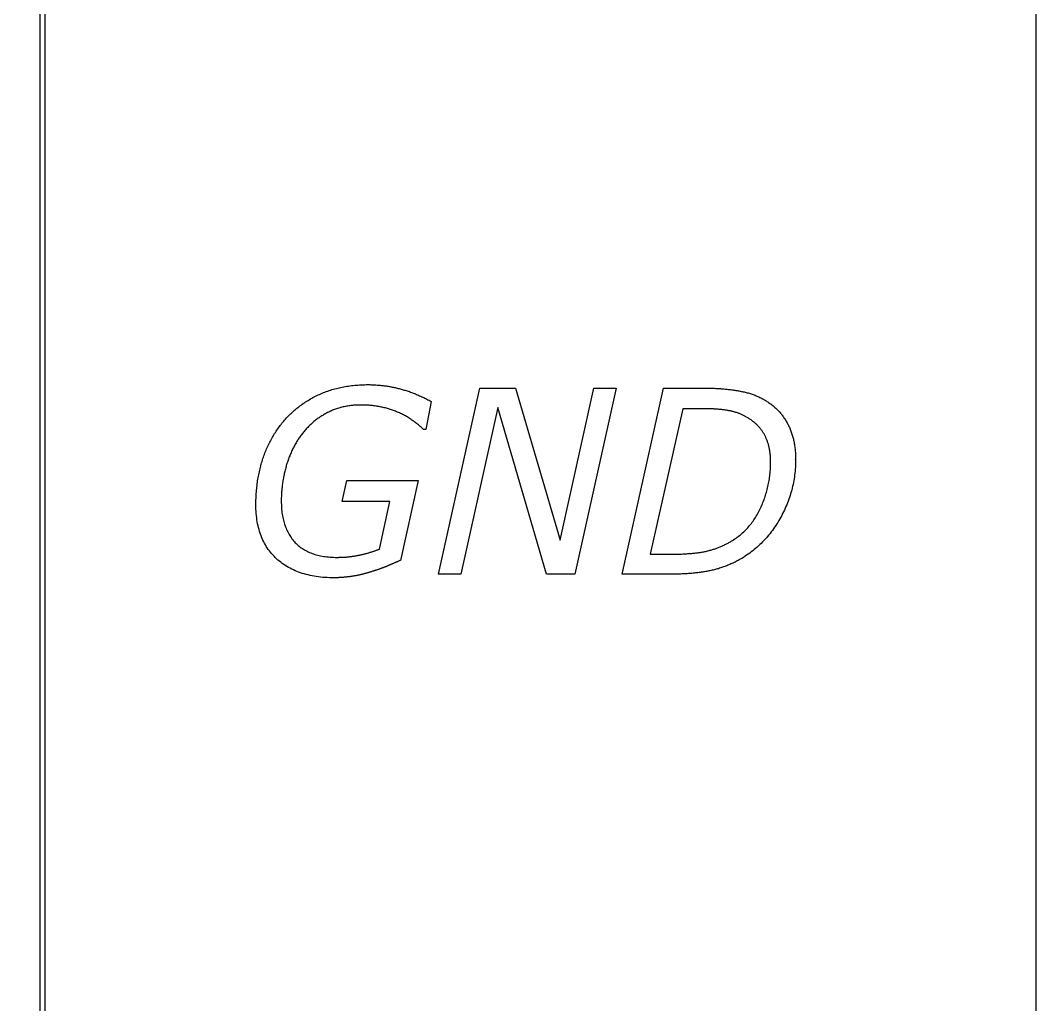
# Model space of a CAD drawing. Extents: x 0.1 to 5.4, y -0.8 to 9.9.
# Drawn here: x 2.662 to 5.37, y 1.964 to 4.588 of the extents above; entities that cross this region are included whole.
import ezdxf

# ---------------------------------------------------------------- set-up
doc = ezdxf.new("R2010")
doc.units = 0
doc.layers.add('CAPA_1', color=7, linetype='CONTINUOUS')

msp = doc.modelspace()

# ---------------------------------------------------------------- linework, layer by layer
at = {"layer": 'CAPA_1', "color": 7}
for points in [[(0.0738, 9.9262), (2.728, 9.9262), (2.728, 0.0738), (0.0738, 0.0738)], [(2.7154, 9.1023), (5.3695, 9.1023), (5.3695, -0.7501), (2.7154, -0.7501)], [(4.1409, 3.1116), (4.0656, 3.1116), (3.9356, 3.5555), (3.8372, 3.1116), (3.7775, 3.1116), (3.8874, 3.6079), (3.9825, 3.6079), (4.1013, 3.2026), (4.1911, 3.6079), (4.2508, 3.6079)]]:
    msp.add_lwpolyline(points, close=True, dxfattribs=at)
for points in [[(3.4636, 3.5925), (3.4672, 3.5941), (3.4709, 3.5956), (3.4745, 3.597), (3.4782, 3.5984), (3.482, 3.5997), (3.4857, 3.601), (3.4895, 3.6023), (3.4933, 3.6035), (3.4972, 3.6046), (3.5011, 3.6057), (3.505, 3.6067), (3.5089, 3.6077), (3.5129, 3.6086), (3.5169, 3.6095), (3.5209, 3.6104), (3.5249, 3.6111), (3.529, 3.6119), (3.5331, 3.6126), (3.5373, 3.6132), (3.5414, 3.6138), (3.5456, 3.6143), (3.5498, 3.6148), (3.5541, 3.6152), (3.5584, 3.6156), (3.5627, 3.6159), (3.567, 3.6162), (3.5714, 3.6164), (3.5757, 3.6166), (3.5802, 3.6167), (3.5846, 3.6168), (3.5891, 3.6168)], [(3.5891, 3.6168), (3.5918, 3.6168), (3.5945, 3.6168), (3.5972, 3.6167), (3.5999, 3.6167), (3.6026, 3.6166), (3.6053, 3.6164), (3.608, 3.6163), (3.6107, 3.6161), (3.6134, 3.6159), (3.6161, 3.6157), (3.6187, 3.6155), (3.6214, 3.6152), (3.6241, 3.615), (3.6268, 3.6147), (3.6295, 3.6144), (3.6322, 3.614), (3.6349, 3.6136), (3.6376, 3.6133), (3.6403, 3.6129), (3.6429, 3.6124), (3.6456, 3.612), (3.6483, 3.6115), (3.651, 3.611), (3.6537, 3.6105), (3.6564, 3.6099), (3.659, 3.6094), (3.6617, 3.6088), (3.6644, 3.6082), (3.6671, 3.6075), (3.6698, 3.6069), (3.6724, 3.6062)], [(3.6724, 3.6062), (3.6751, 3.6055), (3.6779, 3.6048), (3.6806, 3.6041), (3.6833, 3.6033), (3.686, 3.6025), (3.6887, 3.6017), (3.6914, 3.6009), (3.6941, 3.6), (3.6969, 3.5991), (3.6996, 3.5982), (3.7023, 3.5972), (3.7051, 3.5962), (3.7078, 3.5952), (3.7106, 3.5942), (3.7133, 3.5931), (3.7161, 3.592), (3.7188, 3.5909), (3.7216, 3.5897), (3.7243, 3.5885), (3.7271, 3.5873), (3.7299, 3.5861), (3.7326, 3.5848), (3.7354, 3.5835), (3.7382, 3.5822), (3.741, 3.5809), (3.7437, 3.5795), (3.7465, 3.5781), (3.7493, 3.5767), (3.7521, 3.5752), (3.7549, 3.5737), (3.7577, 3.5722)], [(4.3955, 3.1114), (4.2671, 3.1114), (4.3769, 3.6077), (4.4874, 3.6077)], [(4.4874, 3.6077), (4.4908, 3.6077), (4.4941, 3.6076), (4.4974, 3.6076), (4.5006, 3.6075), (4.5039, 3.6075), (4.5071, 3.6074), (4.5103, 3.6073), (4.5135, 3.6071), (4.5167, 3.607), (4.5199, 3.6068), (4.523, 3.6066), (4.5261, 3.6065), (4.5292, 3.6062), (4.5323, 3.606), (4.5353, 3.6058), (4.5384, 3.6055), (4.5414, 3.6052), (4.5444, 3.6049), (4.5474, 3.6046), (4.5503, 3.6043), (4.5533, 3.6039), (4.5562, 3.6036), (4.5591, 3.6032), (4.562, 3.6028), (4.5649, 3.6024), (4.5677, 3.6019), (4.5705, 3.6015), (4.5733, 3.601), (4.5761, 3.6005), (4.5789, 3.6), (4.5817, 3.5995)], [(3.3697, 3.5252), (3.3722, 3.528), (3.3747, 3.5307), (3.3773, 3.5334), (3.3799, 3.536), (3.3825, 3.5386), (3.3852, 3.5412), (3.3879, 3.5437), (3.3906, 3.5462), (3.3934, 3.5486), (3.3962, 3.551), (3.3991, 3.5534), (3.402, 3.5557), (3.4049, 3.558), (3.4078, 3.5602), (3.4108, 3.5624), (3.4139, 3.5646), (3.4169, 3.5668), (3.42, 3.5688), (3.4232, 3.5709), (3.4263, 3.5729), (3.4295, 3.5749), (3.4328, 3.5768), (3.4361, 3.5787), (3.4394, 3.5806), (3.4427, 3.5824), (3.4461, 3.5842), (3.4495, 3.5859), (3.453, 3.5876), (3.4565, 3.5893), (3.46, 3.5909), (3.4636, 3.5925)], [(4.5817, 3.5995), (4.5844, 3.599), (4.5871, 3.5985), (4.5899, 3.598), (4.5926, 3.5974), (4.5953, 3.5967), (4.5979, 3.5961), (4.6006, 3.5954), (4.6033, 3.5946), (4.6059, 3.5939), (4.6085, 3.5931), (4.6111, 3.5922), (4.6137, 3.5913), (4.6163, 3.5904), (4.6188, 3.5894), (4.6213, 3.5884), (4.6239, 3.5874), (4.6264, 3.5863), (4.6289, 3.5852), (4.6314, 3.5841), (4.6338, 3.5829), (4.6363, 3.5817), (4.6387, 3.5805), (4.6411, 3.5792), (4.6435, 3.5778), (4.6459, 3.5765), (4.6483, 3.5751), (4.6506, 3.5736), (4.653, 3.5722), (4.6553, 3.5707), (4.6576, 3.5691), (4.6599, 3.5675)], [(3.5709, 3.5625), (3.5675, 3.5625), (3.5641, 3.5624), (3.5608, 3.5623), (3.5575, 3.5621), (3.5542, 3.5619), (3.551, 3.5617), (3.5478, 3.5614), (3.5446, 3.561), (3.5414, 3.5607), (3.5383, 3.5602), (3.5351, 3.5598), (3.5321, 3.5592), (3.529, 3.5587), (3.526, 3.5581), (3.523, 3.5574), (3.52, 3.5567), (3.517, 3.556), (3.5141, 3.5552), (3.5112, 3.5544), (3.5084, 3.5535), (3.5055, 3.5526), (3.5027, 3.5516), (3.4999, 3.5506), (3.4972, 3.5495), (3.4944, 3.5484), (3.4917, 3.5473), (3.489, 3.5461), (3.4864, 3.5448), (3.4838, 3.5435), (3.4812, 3.5422), (3.4786, 3.5408)], [(3.6603, 3.5469), (3.6576, 3.5479), (3.6549, 3.5488), (3.6522, 3.5497), (3.6495, 3.5506), (3.6468, 3.5515), (3.644, 3.5523), (3.6412, 3.5531), (3.6385, 3.5539), (3.6357, 3.5546), (3.6329, 3.5553), (3.63, 3.556), (3.6272, 3.5566), (3.6244, 3.5572), (3.6215, 3.5578), (3.6186, 3.5583), (3.6158, 3.5588), (3.6129, 3.5593), (3.6099, 3.5597), (3.607, 3.5601), (3.6041, 3.5605), (3.6011, 3.5609), (3.5982, 3.5612), (3.5952, 3.5615), (3.5922, 3.5617), (3.5892, 3.5619), (3.5862, 3.5621), (3.5831, 3.5622), (3.5801, 3.5623), (3.577, 3.5624), (3.574, 3.5625), (3.5709, 3.5625)], [(3.7376, 3.4969), (3.7353, 3.4991), (3.733, 3.5013), (3.7307, 3.5034), (3.7283, 3.5055), (3.726, 3.5076), (3.7236, 3.5096), (3.7213, 3.5116), (3.7189, 3.5135), (3.7165, 3.5154), (3.7141, 3.5172), (3.7116, 3.5191), (3.7092, 3.5208), (3.7067, 3.5226), (3.7043, 3.5242), (3.7018, 3.5259), (3.6993, 3.5275), (3.6968, 3.5291), (3.6943, 3.5306), (3.6917, 3.5321), (3.6892, 3.5336), (3.6866, 3.535), (3.6841, 3.5363), (3.6815, 3.5377), (3.6789, 3.539), (3.6763, 3.5402), (3.6736, 3.5414), (3.671, 3.5426), (3.6684, 3.5437), (3.6657, 3.5448), (3.663, 3.5459), (3.6603, 3.5469)], [(3.7577, 3.5722), (3.7433, 3.4969), (3.7376, 3.4969)], [(4.4811, 3.5528), (4.4284, 3.5528), (4.3421, 3.1652), (4.4082, 3.1652)], [(4.5555, 3.5467), (4.5536, 3.5471), (4.5516, 3.5474), (4.5496, 3.5478), (4.5476, 3.5482), (4.5456, 3.5485), (4.5435, 3.5488), (4.5414, 3.5491), (4.5393, 3.5494), (4.5371, 3.5497), (4.5349, 3.55), (4.5326, 3.5503), (4.5304, 3.5505), (4.5281, 3.5507), (4.5257, 3.551), (4.5234, 3.5512), (4.521, 3.5514), (4.5185, 3.5516), (4.5161, 3.5517), (4.5136, 3.5519), (4.511, 3.552), (4.5085, 3.5522), (4.5059, 3.5523), (4.5033, 3.5524), (4.5006, 3.5525), (4.4979, 3.5526), (4.4952, 3.5526), (4.4924, 3.5527), (4.4896, 3.5527), (4.4868, 3.5528), (4.4839, 3.5528), (4.4811, 3.5528)], [(4.6107, 3.5227), (4.609, 3.5238), (4.6074, 3.5249), (4.6057, 3.526), (4.604, 3.5271), (4.6023, 3.5282), (4.6006, 3.5292), (4.5989, 3.5302), (4.5971, 3.5312), (4.5954, 3.5321), (4.5937, 3.533), (4.5919, 3.5339), (4.5902, 3.5348), (4.5884, 3.5356), (4.5866, 3.5365), (4.5849, 3.5373), (4.5831, 3.538), (4.5813, 3.5388), (4.5795, 3.5395), (4.5777, 3.5402), (4.5759, 3.5409), (4.5741, 3.5415), (4.5722, 3.5422), (4.5704, 3.5428), (4.5686, 3.5433), (4.5667, 3.5439), (4.5649, 3.5444), (4.563, 3.5449), (4.5611, 3.5454), (4.5592, 3.5458), (4.5574, 3.5463), (4.5555, 3.5467)], [(4.6599, 3.5675), (4.6621, 3.566), (4.6642, 3.5644), (4.6663, 3.5628), (4.6684, 3.5612), (4.6704, 3.5595), (4.6724, 3.5578), (4.6744, 3.5561), (4.6763, 3.5543), (4.6782, 3.5525), (4.6801, 3.5507), (4.6819, 3.5489), (4.6837, 3.547), (4.6855, 3.5451), (4.6872, 3.5431), (4.6889, 3.5412), (4.6906, 3.5392), (4.6922, 3.5371), (4.6938, 3.5351), (4.6954, 3.533), (4.6969, 3.5309), (4.6984, 3.5287), (4.6999, 3.5265), (4.7013, 3.5243), (4.7027, 3.5221), (4.7041, 3.5198), (4.7054, 3.5175), (4.7068, 3.5152), (4.708, 3.5128), (4.7093, 3.5104), (4.7105, 3.508), (4.7116, 3.5055)], [(3.3106, 3.4236), (3.312, 3.4273), (3.3133, 3.431), (3.3147, 3.4347), (3.3162, 3.4384), (3.3177, 3.442), (3.3192, 3.4456), (3.3208, 3.4491), (3.3224, 3.4527), (3.324, 3.4562), (3.3257, 3.4596), (3.3274, 3.4631), (3.3292, 3.4665), (3.331, 3.4698), (3.3328, 3.4732), (3.3347, 3.4765), (3.3366, 3.4798), (3.3385, 3.483), (3.3405, 3.4862), (3.3425, 3.4894), (3.3446, 3.4926), (3.3467, 3.4957), (3.3488, 3.4988), (3.351, 3.5018), (3.3532, 3.5049), (3.3554, 3.5079), (3.3577, 3.5108), (3.36, 3.5138), (3.3624, 3.5167), (3.3648, 3.5196), (3.3672, 3.5224), (3.3697, 3.5252)], [(3.4786, 3.5408), (3.4761, 3.5394), (3.4735, 3.538), (3.4711, 3.5365), (3.4686, 3.535), (3.4661, 3.5335), (3.4637, 3.5319), (3.4614, 3.5303), (3.459, 3.5287), (3.4567, 3.5271), (3.4543, 3.5254), (3.4521, 3.5237), (3.4498, 3.5219), (3.4476, 3.5202), (3.4454, 3.5184), (3.4432, 3.5165), (3.441, 3.5147), (3.4389, 3.5128), (3.4368, 3.5109), (3.4347, 3.5089), (3.4327, 3.5069), (3.4307, 3.5049), (3.4287, 3.5029), (3.4267, 3.5008), (3.4247, 3.4987), (3.4228, 3.4966), (3.4209, 3.4944), (3.4191, 3.4923), (3.4172, 3.49), (3.4154, 3.4878), (3.4136, 3.4855), (3.4119, 3.4832)], [(4.6497, 3.4767), (4.6488, 3.4785), (4.648, 3.4802), (4.6471, 3.482), (4.6462, 3.4837), (4.6452, 3.4854), (4.6442, 3.4871), (4.6432, 3.4887), (4.6422, 3.4904), (4.6411, 3.492), (4.64, 3.4936), (4.6389, 3.4952), (4.6378, 3.4967), (4.6366, 3.4983), (4.6354, 3.4998), (4.6342, 3.5013), (4.6329, 3.5028), (4.6316, 3.5042), (4.6303, 3.5057), (4.629, 3.5071), (4.6276, 3.5085), (4.6262, 3.5099), (4.6248, 3.5113), (4.6233, 3.5126), (4.6219, 3.5139), (4.6204, 3.5152), (4.6188, 3.5165), (4.6173, 3.5178), (4.6157, 3.519), (4.614, 3.5203), (4.6124, 3.5215), (4.6107, 3.5227)], [(4.7116, 3.5055), (4.7128, 3.5031), (4.7139, 3.5006), (4.7149, 3.498), (4.716, 3.4955), (4.7169, 3.4929), (4.7179, 3.4903), (4.7188, 3.4877), (4.7197, 3.4851), (4.7205, 3.4824), (4.7213, 3.4797), (4.7221, 3.477), (4.7228, 3.4742), (4.7235, 3.4714), (4.7241, 3.4686), (4.7248, 3.4658), (4.7253, 3.4629), (4.7259, 3.46), (4.7264, 3.4571), (4.7268, 3.4542), (4.7273, 3.4512), (4.7277, 3.4482), (4.728, 3.4452), (4.7283, 3.4422), (4.7286, 3.4391), (4.7288, 3.436), (4.7291, 3.4329), (4.7292, 3.4297), (4.7293, 3.4265), (4.7294, 3.4233), (4.7295, 3.4201), (4.7295, 3.4168)], [(3.4119, 3.4832), (3.4102, 3.4809), (3.4085, 3.4786), (3.4068, 3.4763), (3.4052, 3.4739), (3.4036, 3.4715), (3.4021, 3.4691), (3.4005, 3.4667), (3.399, 3.4642), (3.3975, 3.4617), (3.3961, 3.4592), (3.3947, 3.4567), (3.3932, 3.4541), (3.3919, 3.4515), (3.3905, 3.4489), (3.3892, 3.4463), (3.3879, 3.4436), (3.3866, 3.4409), (3.3854, 3.4382), (3.3842, 3.4355), (3.383, 3.4328), (3.3818, 3.43), (3.3807, 3.4272), (3.3796, 3.4244), (3.3785, 3.4215), (3.3774, 3.4186), (3.3764, 3.4157), (3.3754, 3.4128), (3.3744, 3.4099), (3.3734, 3.4069), (3.3725, 3.4039), (3.3716, 3.4009)], [(4.6628, 3.4114), (4.6628, 3.4139), (4.6627, 3.4163), (4.6626, 3.4187), (4.6626, 3.421), (4.6624, 3.4234), (4.6623, 3.4257), (4.6621, 3.428), (4.6619, 3.4303), (4.6617, 3.4326), (4.6614, 3.4348), (4.6611, 3.437), (4.6608, 3.4392), (4.6605, 3.4414), (4.6601, 3.4436), (4.6597, 3.4457), (4.6593, 3.4478), (4.6588, 3.4499), (4.6584, 3.4519), (4.6579, 3.454), (4.6573, 3.456), (4.6568, 3.458), (4.6562, 3.46), (4.6556, 3.4619), (4.6549, 3.4638), (4.6543, 3.4657), (4.6536, 3.4676), (4.6528, 3.4695), (4.6521, 3.4713), (4.6513, 3.4731), (4.6505, 3.4749), (4.6497, 3.4767)], [(3.2905, 3.2966), (3.2905, 3.301), (3.2906, 3.3054), (3.2907, 3.3098), (3.2908, 3.3141), (3.291, 3.3184), (3.2913, 3.3228), (3.2915, 3.327), (3.2918, 3.3313), (3.2922, 3.3356), (3.2926, 3.3398), (3.293, 3.344), (3.2935, 3.3482), (3.294, 3.3523), (3.2946, 3.3565), (3.2952, 3.3606), (3.2959, 3.3647), (3.2965, 3.3688), (3.2973, 3.3728), (3.2981, 3.3768), (3.2989, 3.3809), (3.2997, 3.3848), (3.3006, 3.3888), (3.3016, 3.3928), (3.3026, 3.3967), (3.3036, 3.4006), (3.3047, 3.4045), (3.3058, 3.4083), (3.3069, 3.4122), (3.3081, 3.416), (3.3093, 3.4198), (3.3106, 3.4236)], [(4.6628, 3.4107), (4.6628, 3.4114)], [(4.7295, 3.4175), (4.7295, 3.4123), (4.7294, 3.4071), (4.7291, 3.4019), (4.7289, 3.3967), (4.7285, 3.3915), (4.728, 3.3864), (4.7275, 3.3813), (4.7269, 3.3762), (4.7262, 3.3711), (4.7254, 3.366), (4.7245, 3.3609), (4.7236, 3.3559), (4.7226, 3.3509), (4.7214, 3.3459), (4.7202, 3.3409), (4.719, 3.3359), (4.7176, 3.331), (4.7162, 3.326), (4.7146, 3.3211), (4.713, 3.3162), (4.7113, 3.3113), (4.7096, 3.3065), (4.7077, 3.3016), (4.7058, 3.2968), (4.7038, 3.292), (4.7017, 3.2872), (4.6995, 3.2825), (4.6972, 3.2777), (4.6949, 3.273), (4.6924, 3.2683), (4.6899, 3.2636)], [(4.7295, 3.4168), (4.7295, 3.4175)], [(3.3716, 3.4009), (3.3708, 3.3978), (3.3699, 3.3948), (3.3691, 3.3918), (3.3684, 3.3887), (3.3676, 3.3857), (3.3669, 3.3827), (3.3662, 3.3796), (3.3656, 3.3766), (3.365, 3.3735), (3.3644, 3.3705), (3.3638, 3.3674), (3.3632, 3.3644), (3.3627, 3.3613), (3.3622, 3.3583), (3.3618, 3.3552), (3.3613, 3.3522), (3.3609, 3.3491), (3.3606, 3.3461), (3.3602, 3.343), (3.3599, 3.3399), (3.3596, 3.3369), (3.3593, 3.3338), (3.3591, 3.3307), (3.3589, 3.3277), (3.3587, 3.3246), (3.3586, 3.3215), (3.3584, 3.3185), (3.3583, 3.3154), (3.3583, 3.3123), (3.3582, 3.3092), (3.3582, 3.3062)], [(4.6359, 3.2877), (4.6376, 3.2914), (4.6393, 3.2952), (4.6409, 3.299), (4.6424, 3.3028), (4.6439, 3.3066), (4.6453, 3.3104), (4.6467, 3.3142), (4.648, 3.3181), (4.6493, 3.3219), (4.6505, 3.3258), (4.6516, 3.3297), (4.6527, 3.3336), (4.6537, 3.3376), (4.6547, 3.3415), (4.6556, 3.3454), (4.6565, 3.3494), (4.6573, 3.3534), (4.6581, 3.3574), (4.6588, 3.3614), (4.6594, 3.3654), (4.66, 3.3695), (4.6605, 3.3735), (4.661, 3.3776), (4.6614, 3.3817), (4.6618, 3.3858), (4.6621, 3.3899), (4.6623, 3.394), (4.6625, 3.3982), (4.6627, 3.4023), (4.6627, 3.4065), (4.6628, 3.4107)], [(3.6204, 3.1787), (3.6472, 3.3056), (3.5204, 3.3056), (3.5326, 3.3613), (3.7229, 3.3613), (3.6756, 3.1484)], [(3.3582, 3.3062), (3.3582, 3.3016), (3.3584, 3.2971), (3.3586, 3.2926), (3.3588, 3.2882), (3.3592, 3.2839), (3.3596, 3.2797), (3.3601, 3.2755), (3.3607, 3.2714), (3.3614, 3.2673), (3.3621, 3.2634), (3.3629, 3.2594), (3.3638, 3.2556), (3.3648, 3.2518), (3.3658, 3.2481), (3.367, 3.2445), (3.3682, 3.2409), (3.3694, 3.2374), (3.3708, 3.234), (3.3722, 3.2306), (3.3738, 3.2273), (3.3753, 3.2241), (3.377, 3.2209), (3.3788, 3.2178), (3.3806, 3.2148), (3.3825, 3.2119), (3.3845, 3.209), (3.3865, 3.2061), (3.3887, 3.2034), (3.3909, 3.2007), (3.3932, 3.1981), (3.3956, 3.1955)], [(3.3457, 3.1526), (3.3422, 3.1559), (3.3388, 3.1593), (3.3356, 3.1628), (3.3324, 3.1664), (3.3294, 3.17), (3.3264, 3.1738), (3.3236, 3.1776), (3.3209, 3.1816), (3.3183, 3.1856), (3.3159, 3.1897), (3.3135, 3.1939), (3.3113, 3.1982), (3.3091, 3.2026), (3.3071, 3.207), (3.3052, 3.2116), (3.3034, 3.2162), (3.3018, 3.221), (3.3002, 3.2258), (3.2988, 3.2307), (3.2975, 3.2357), (3.2962, 3.2408), (3.2952, 3.246), (3.2942, 3.2512), (3.2933, 3.2566), (3.2926, 3.262), (3.2919, 3.2676), (3.2914, 3.2732), (3.291, 3.2789), (3.2907, 3.2847), (3.2906, 3.2906), (3.2905, 3.2966)], [(4.5577, 3.1993), (4.561, 3.2013), (4.5642, 3.2034), (4.5674, 3.2055), (4.5706, 3.2077), (4.5736, 3.2099), (4.5767, 3.2122), (4.5797, 3.2145), (4.5826, 3.2169), (4.5855, 3.2194), (4.5883, 3.2219), (4.5911, 3.2245), (4.5938, 3.2271), (4.5965, 3.2298), (4.5991, 3.2325), (4.6017, 3.2353), (4.6042, 3.2381), (4.6067, 3.2411), (4.6091, 3.244), (4.6115, 3.247), (4.6138, 3.2501), (4.6161, 3.2532), (4.6183, 3.2564), (4.6205, 3.2597), (4.6226, 3.263), (4.6246, 3.2663), (4.6267, 3.2698), (4.6286, 3.2732), (4.6305, 3.2768), (4.6324, 3.2803), (4.6342, 3.284), (4.6359, 3.2877)], [(4.6899, 3.2636), (4.6873, 3.2589), (4.6847, 3.2543), (4.682, 3.2498), (4.6792, 3.2454), (4.6764, 3.241), (4.6735, 3.2367), (4.6705, 3.2324), (4.6675, 3.2283), (4.6645, 3.2242), (4.6613, 3.2201), (4.6582, 3.2162), (4.6549, 3.2123), (4.6516, 3.2084), (4.6482, 3.2047), (4.6448, 3.201), (4.6413, 3.1974), (4.6377, 3.1938), (4.6341, 3.1903), (4.6305, 3.1869), (4.6267, 3.1835), (4.6229, 3.1803), (4.6191, 3.1771), (4.6152, 3.1739), (4.6112, 3.1708), (4.6071, 3.1678), (4.603, 3.1649), (4.5989, 3.162), (4.5947, 3.1592), (4.5904, 3.1565), (4.5861, 3.1538), (4.5817, 3.1512)], [(3.3956, 3.1955), (3.398, 3.193), (3.4006, 3.1906), (3.4032, 3.1883), (3.4059, 3.1861), (3.4087, 3.1839), (3.4115, 3.1819), (3.4144, 3.1799), (3.4174, 3.178), (3.4205, 3.1762), (3.4236, 3.1744), (3.4268, 3.1727), (3.4301, 3.1712), (3.4335, 3.1697), (3.4369, 3.1682), (3.4404, 3.1669), (3.444, 3.1656), (3.4477, 3.1645), (3.4514, 3.1634), (3.4552, 3.1623), (3.4591, 3.1614), (3.463, 3.1606), (3.4671, 3.1598), (3.4712, 3.1591), (3.4754, 3.1585), (3.4796, 3.158), (3.4839, 3.1575), (3.4883, 3.1571), (3.4928, 3.1569), (3.4974, 3.1567), (3.502, 3.1565), (3.5067, 3.1565)], [(4.4897, 3.1723), (4.492, 3.1729), (4.4943, 3.1734), (4.4966, 3.174), (4.4989, 3.1746), (4.5012, 3.1752), (4.5035, 3.1759), (4.5058, 3.1766), (4.508, 3.1773), (4.5103, 3.178), (4.5125, 3.1787), (4.5148, 3.1795), (4.517, 3.1802), (4.5192, 3.1811), (4.5214, 3.1819), (4.5236, 3.1827), (4.5258, 3.1836), (4.528, 3.1845), (4.5302, 3.1854), (4.5324, 3.1863), (4.5345, 3.1873), (4.5367, 3.1883), (4.5388, 3.1893), (4.5409, 3.1903), (4.5431, 3.1914), (4.5452, 3.1924), (4.5473, 3.1935), (4.5494, 3.1946), (4.5515, 3.1958), (4.5536, 3.1969), (4.5556, 3.1981), (4.5577, 3.1993)], [(3.5671, 3.1626), (3.5689, 3.163), (3.5707, 3.1634), (3.5725, 3.1638), (3.5743, 3.1643), (3.5761, 3.1647), (3.5779, 3.1651), (3.5797, 3.1656), (3.5815, 3.166), (3.5833, 3.1665), (3.585, 3.167), (3.5868, 3.1675), (3.5885, 3.1679), (3.5903, 3.1684), (3.592, 3.1689), (3.5937, 3.1694), (3.5955, 3.17), (3.5972, 3.1705), (3.5989, 3.171), (3.6006, 3.1716), (3.6023, 3.1721), (3.604, 3.1727), (3.6056, 3.1732), (3.6073, 3.1738), (3.609, 3.1744), (3.6106, 3.175), (3.6123, 3.1756), (3.6139, 3.1762), (3.6155, 3.1768), (3.6172, 3.1774), (3.6188, 3.178), (3.6204, 3.1787)], [(4.4082, 3.1652), (4.4112, 3.1652), (4.4141, 3.1652), (4.417, 3.1652), (4.4199, 3.1653), (4.4227, 3.1654), (4.4256, 3.1654), (4.4284, 3.1655), (4.4312, 3.1657), (4.4339, 3.1658), (4.4367, 3.1659), (4.4394, 3.1661), (4.4421, 3.1663), (4.4448, 3.1664), (4.4475, 3.1666), (4.4501, 3.1669), (4.4527, 3.1671), (4.4554, 3.1673), (4.4579, 3.1676), (4.4605, 3.1679), (4.4631, 3.1682), (4.4656, 3.1685), (4.4681, 3.1688), (4.4706, 3.1691), (4.473, 3.1695), (4.4755, 3.1698), (4.4779, 3.1702), (4.4803, 3.1706), (4.4827, 3.171), (4.485, 3.1714), (4.4874, 3.1719), (4.4897, 3.1723)], [(3.4994, 3.1019), (3.4931, 3.102), (3.4868, 3.1021), (3.4807, 3.1024), (3.4747, 3.1028), (3.4687, 3.1032), (3.4629, 3.1038), (3.4571, 3.1045), (3.4515, 3.1053), (3.4459, 3.1062), (3.4404, 3.1072), (3.435, 3.1083), (3.4297, 3.1095), (3.4244, 3.1108), (3.4193, 3.1122), (3.4143, 3.1138), (3.4093, 3.1154), (3.4044, 3.1171), (3.3997, 3.119), (3.395, 3.1209), (3.3904, 3.123), (3.3859, 3.1252), (3.3815, 3.1274), (3.3771, 3.1298), (3.3729, 3.1323), (3.3687, 3.1349), (3.3647, 3.1376), (3.3607, 3.1403), (3.3568, 3.1432), (3.3531, 3.1463), (3.3494, 3.1494), (3.3457, 3.1526)], [(3.5067, 3.1565), (3.5088, 3.1565), (3.5108, 3.1565), (3.5129, 3.1566), (3.515, 3.1566), (3.517, 3.1567), (3.519, 3.1567), (3.5211, 3.1568), (3.5231, 3.1569), (3.5251, 3.157), (3.5271, 3.1571), (3.5291, 3.1573), (3.5311, 3.1574), (3.533, 3.1576), (3.535, 3.1577), (3.5369, 3.1579), (3.5389, 3.1581), (3.5408, 3.1583), (3.5428, 3.1586), (3.5447, 3.1588), (3.5466, 3.159), (3.5485, 3.1593), (3.5504, 3.1596), (3.5523, 3.1599), (3.5542, 3.1602), (3.556, 3.1605), (3.5579, 3.1608), (3.5597, 3.1611), (3.5616, 3.1615), (3.5634, 3.1619), (3.5652, 3.1622), (3.5671, 3.1626)], [(3.6756, 3.1484), (3.6743, 3.1478), (3.6729, 3.1472), (3.6716, 3.1466), (3.6703, 3.146), (3.669, 3.1454), (3.6676, 3.1449), (3.6663, 3.1443), (3.665, 3.1437), (3.6638, 3.1432), (3.6625, 3.1426), (3.6612, 3.1421), (3.6599, 3.1415), (3.6587, 3.141), (3.6575, 3.1405), (3.6562, 3.1399), (3.655, 3.1394), (3.6538, 3.1389), (3.6526, 3.1384), (3.6514, 3.1379), (3.6502, 3.1373), (3.649, 3.1368), (3.6478, 3.1363), (3.6467, 3.1358), (3.6455, 3.1353), (3.6443, 3.1349), (3.6432, 3.1344), (3.6421, 3.1339), (3.641, 3.1334), (3.6398, 3.1329), (3.6387, 3.1325), (3.6376, 3.132)], [(4.5817, 3.1512), (4.5789, 3.1497), (4.5762, 3.1482), (4.5735, 3.1468), (4.5707, 3.1454), (4.568, 3.144), (4.5653, 3.1426), (4.5625, 3.1413), (4.5598, 3.14), (4.557, 3.1388), (4.5543, 3.1376), (4.5515, 3.1364), (4.5487, 3.1352), (4.546, 3.1341), (4.5432, 3.133), (4.5404, 3.132), (4.5376, 3.131), (4.5348, 3.13), (4.5321, 3.129), (4.5293, 3.1281), (4.5265, 3.1272), (4.5237, 3.1263), (4.5209, 3.1255), (4.518, 3.1247), (4.5152, 3.124), (4.5124, 3.1232), (4.5096, 3.1225), (4.5068, 3.1219), (4.5039, 3.1213), (4.5011, 3.1207), (4.4983, 3.1201), (4.4954, 3.1196)], [(3.5952, 3.1173), (3.5937, 3.1168), (3.5923, 3.1164), (3.5909, 3.1159), (3.5894, 3.1155), (3.588, 3.1151), (3.5866, 3.1147), (3.5851, 3.1142), (3.5837, 3.1138), (3.5822, 3.1134), (3.5808, 3.113), (3.5793, 3.1126), (3.5779, 3.1122), (3.5764, 3.1119), (3.5749, 3.1115), (3.5735, 3.1111), (3.572, 3.1108), (3.5705, 3.1104), (3.569, 3.1101), (3.5676, 3.1098), (3.5661, 3.1094), (3.5646, 3.1091), (3.5631, 3.1088), (3.5616, 3.1085), (3.5601, 3.1082), (3.5586, 3.1079), (3.5571, 3.1076), (3.5556, 3.1073), (3.5541, 3.107), (3.5525, 3.1068), (3.551, 3.1065), (3.5495, 3.1063)], [(3.6376, 3.132), (3.6365, 3.1315), (3.6354, 3.1311), (3.6343, 3.1306), (3.6331, 3.1302), (3.632, 3.1297), (3.6308, 3.1292), (3.6296, 3.1288), (3.6283, 3.1283), (3.6271, 3.1278), (3.6258, 3.1274), (3.6245, 3.1269), (3.6232, 3.1264), (3.6219, 3.1259), (3.6206, 3.1255), (3.6192, 3.125), (3.6179, 3.1245), (3.6165, 3.124), (3.6151, 3.1236), (3.6137, 3.1231), (3.6122, 3.1226), (3.6107, 3.1221), (3.6093, 3.1217), (3.6078, 3.1212), (3.6063, 3.1207), (3.6047, 3.1202), (3.6032, 3.1197), (3.6016, 3.1192), (3.6, 3.1188), (3.5984, 3.1183), (3.5968, 3.1178), (3.5952, 3.1173)], [(4.4954, 3.1196), (4.4926, 3.119), (4.4897, 3.1185), (4.4868, 3.1181), (4.4839, 3.1176), (4.4809, 3.1171), (4.4779, 3.1167), (4.4749, 3.1163), (4.4719, 3.1159), (4.4688, 3.1155), (4.4658, 3.1151), (4.4627, 3.1148), (4.4595, 3.1145), (4.4564, 3.1141), (4.4532, 3.1138), (4.45, 3.1136), (4.4468, 3.1133), (4.4435, 3.1131), (4.4403, 3.1128), (4.437, 3.1126), (4.4336, 3.1124), (4.4303, 3.1122), (4.4269, 3.1121), (4.4235, 3.1119), (4.4201, 3.1118), (4.4167, 3.1117), (4.4132, 3.1116), (4.4097, 3.1115), (4.4062, 3.1115), (4.4026, 3.1114), (4.3991, 3.1114), (4.3955, 3.1114)], [(3.5495, 3.1063), (3.548, 3.106), (3.5465, 3.1058), (3.5449, 3.1055), (3.5434, 3.1053), (3.5419, 3.1051), (3.5403, 3.1048), (3.5388, 3.1046), (3.5372, 3.1044), (3.5357, 3.1042), (3.5341, 3.1041), (3.5325, 3.1039), (3.5309, 3.1037), (3.5293, 3.1036), (3.5277, 3.1034), (3.5261, 3.1033), (3.5245, 3.1031), (3.5229, 3.103), (3.5212, 3.1029), (3.5196, 3.1028), (3.518, 3.1027), (3.5163, 3.1026), (3.5146, 3.1025), (3.513, 3.1024), (3.5113, 3.1024), (3.5096, 3.1023), (3.5079, 3.1023), (3.5062, 3.1022), (3.5045, 3.1022), (3.5028, 3.1022), (3.5011, 3.1022), (3.4994, 3.1022)], [(3.4994, 3.1022), (3.4994, 3.1019)]]:
    msp.add_lwpolyline(points, dxfattribs=at)

doc.saveas('drawing.dxf')
